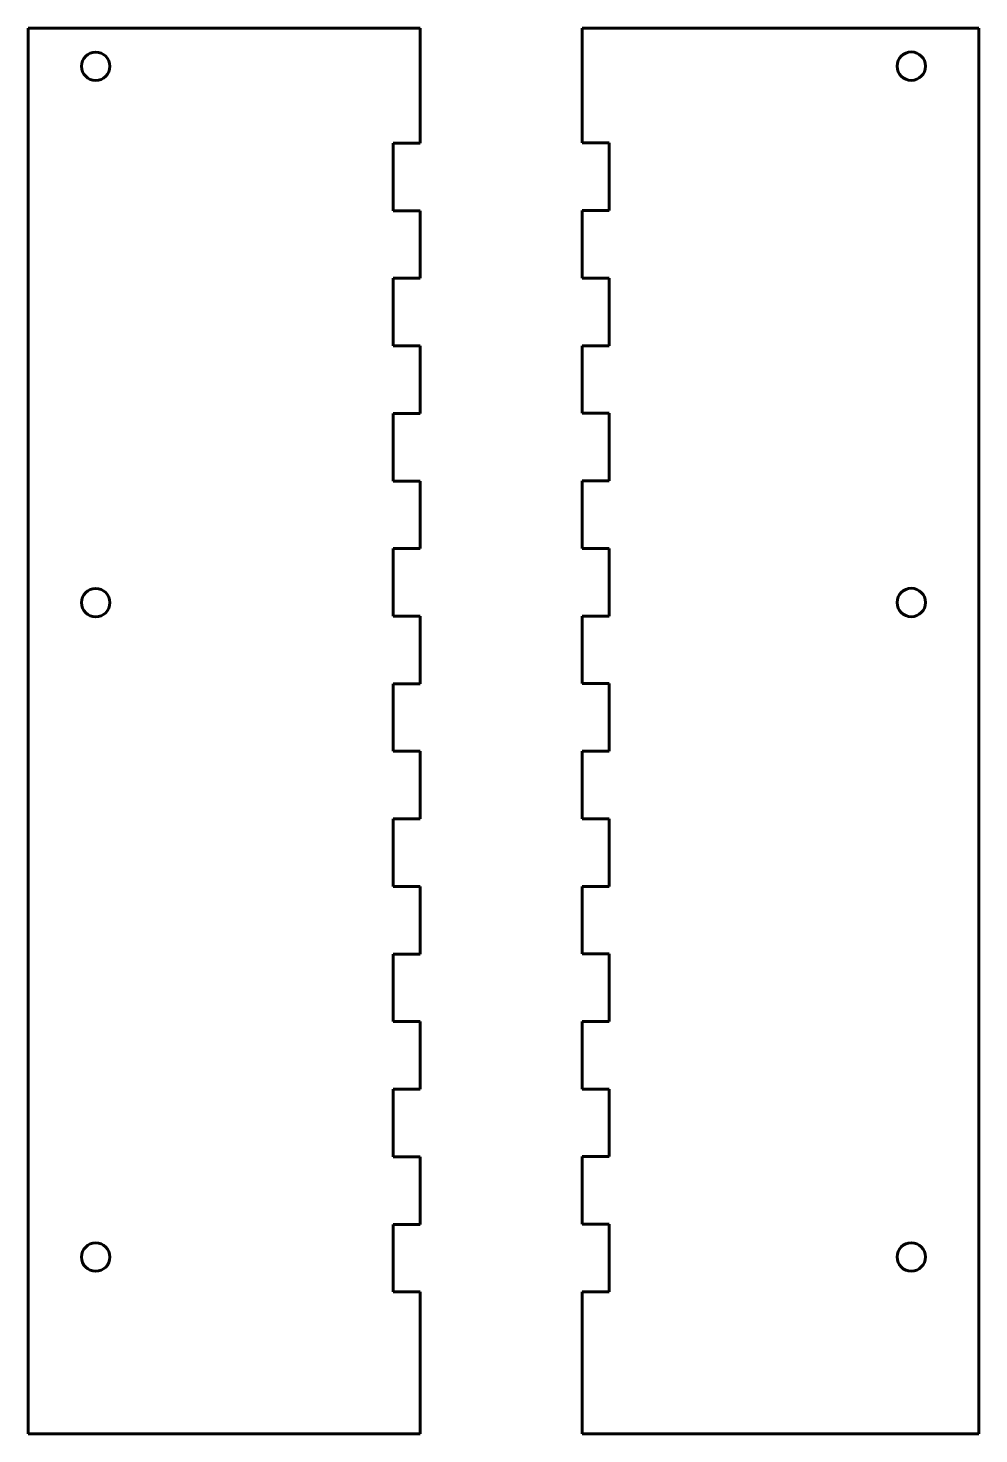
# Model space of a CAD drawing. Header units: millimetres. Extents: x -221 to -81, y 99 to 307.
import ezdxf

# ---------------------------------------------------------------- set-up
doc = ezdxf.new("R2010")
doc.units = ezdxf.units.MM
doc.linetypes.add('K5LT_BASIC', pattern=[0])
doc.layers.add('Системный слой', color=7, linetype='Continuous')

msp = doc.modelspace()

# ---------------------------------------------------------------- linework, layer by layer
at = {"layer": 'Системный слой', "color": 143, "linetype": 'K5LT_BASIC', "lineweight": 60, "true_color": 0x33acca}
for p, q in [((-221.35, 307.23), (-221.35, 99.23)), ((-163.35, 307.23), (-221.35, 307.23)), ((-163.35, 290.23), (-163.35, 307.23)), ((-80.7, 307.25), (-139.4, 307.25)), ((-139.4, 307.25), (-139.4, 290.25)), ((-80.7, 99.25), (-80.7, 307.25)), ((-167.35, 290.23), (-163.35, 290.23)), ((-167.35, 280.23), (-167.35, 290.23)), ((-139.4, 290.25), (-135.4, 290.25)), ((-135.4, 290.25), (-135.4, 280.25)), ((-163.35, 280.23), (-167.35, 280.23)), ((-163.35, 270.23), (-163.35, 280.23)), ((-139.4, 280.25), (-139.4, 270.25)), ((-135.4, 280.25), (-139.4, 280.25)), ((-167.35, 260.23), (-167.35, 270.23)), ((-167.35, 270.23), (-163.35, 270.23)), ((-139.4, 270.25), (-135.4, 270.25)), ((-135.4, 270.25), (-135.4, 260.25)), ((-163.35, 260.23), (-167.35, 260.23)), ((-163.35, 250.23), (-163.35, 260.23)), ((-139.4, 260.25), (-139.4, 250.25)), ((-135.4, 260.25), (-139.4, 260.25)), ((-167.35, 240.23), (-167.35, 250.23)), ((-167.35, 250.23), (-163.35, 250.23)), ((-139.4, 250.25), (-135.4, 250.25)), ((-135.4, 250.25), (-135.4, 240.25)), ((-163.35, 240.23), (-167.35, 240.23)), ((-163.35, 230.23), (-163.35, 240.23)), ((-139.4, 240.25), (-139.4, 230.25)), ((-135.4, 240.25), (-139.4, 240.25)), ((-167.35, 220.23), (-167.35, 230.23)), ((-167.35, 230.23), (-163.35, 230.23)), ((-139.4, 230.25), (-135.4, 230.25)), ((-135.4, 230.25), (-135.4, 220.25)), ((-163.35, 220.23), (-167.35, 220.23)), ((-163.35, 210.23), (-163.35, 220.23)), ((-135.4, 220.25), (-139.4, 220.25)), ((-139.4, 220.25), (-139.4, 210.25)), ((-167.35, 210.23), (-163.35, 210.23)), ((-167.35, 200.23), (-167.35, 210.23)), ((-139.4, 210.25), (-135.4, 210.25)), ((-135.4, 210.25), (-135.4, 200.25)), ((-163.35, 200.23), (-167.35, 200.23)), ((-163.35, 190.23), (-163.35, 200.23)), ((-135.4, 200.25), (-139.4, 200.25)), ((-139.4, 200.25), (-139.4, 190.25)), ((-167.35, 190.23), (-163.35, 190.23)), ((-167.35, 180.23), (-167.35, 190.23)), ((-139.4, 190.25), (-135.4, 190.25)), ((-135.4, 190.25), (-135.4, 180.25)), ((-163.35, 180.23), (-167.35, 180.23)), ((-163.35, 170.23), (-163.35, 180.23)), ((-135.4, 180.25), (-139.4, 180.25)), ((-139.4, 180.25), (-139.4, 170.25)), ((-167.35, 160.23), (-167.35, 170.23)), ((-167.35, 170.23), (-163.35, 170.23)), ((-139.4, 170.25), (-135.4, 170.25)), ((-135.4, 170.25), (-135.4, 160.25)), ((-163.35, 160.23), (-167.35, 160.23)), ((-163.35, 150.23), (-163.35, 160.23)), ((-135.4, 160.25), (-139.4, 160.25)), ((-139.4, 160.25), (-139.4, 150.25)), ((-167.35, 150.23), (-163.35, 150.23)), ((-167.35, 140.23), (-167.35, 150.23)), ((-139.4, 150.25), (-135.4, 150.25)), ((-135.4, 150.25), (-135.4, 140.25)), ((-163.35, 140.23), (-167.35, 140.23)), ((-163.35, 130.23), (-163.35, 140.23)), ((-135.4, 140.25), (-139.4, 140.25)), ((-139.4, 140.25), (-139.4, 130.25)), ((-167.35, 120.23), (-167.35, 130.23)), ((-167.35, 130.23), (-163.35, 130.23)), ((-139.4, 130.25), (-135.4, 130.25)), ((-135.4, 130.25), (-135.4, 120.25)), ((-163.35, 120.23), (-167.35, 120.23)), ((-163.35, 99.23), (-163.35, 120.23)), ((-135.4, 120.25), (-139.4, 120.25)), ((-139.4, 120.25), (-139.4, 99.25)), ((-221.35, 99.23), (-163.35, 99.23)), ((-139.4, 99.25), (-80.7, 99.25))]:
    msp.add_line(p, q, dxfattribs=at)
for centre in [(-90.7, 301.62), (-211.35, 301.6), (-211.35, 222.23), (-90.7, 222.25), (-211.35, 125.39), (-90.7, 125.41)]:
    msp.add_circle(centre, 2.1, dxfattribs=at)

doc.saveas('drawing.dxf')
